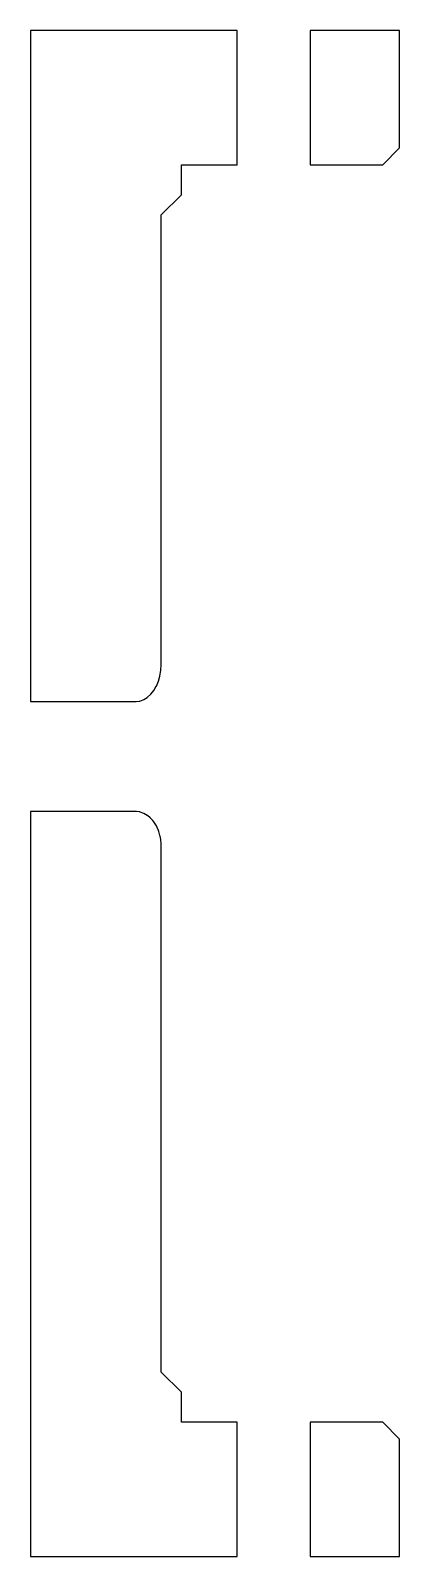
# Model space of a CAD drawing. Header units: metres. Extents: x 0 to 47.5, y 0 to 45.5.
# Drawn here: x 36.5 to 47.5, y 0 to 45.5 of the extents above.
import ezdxf

# ---------------------------------------------------------------- set-up
doc = ezdxf.new("R2010")
doc.units = ezdxf.units.M

msp = doc.modelspace()

# ---------------------------------------------------------------- linework, layer by layer
for p, q in [((42.6591, 45.5), (36.5, 45.5)), ((36.5, 45.5), (36.5, 25.4907)), ((42.6591, 41.5), (42.6591, 45.5)), ((47.5, 45.5), (44.8368, 45.5)), ((44.8368, 45.5), (44.8368, 41.5)), ((47.5, 42), (47.5, 45.5)), ((47, 41.5), (47.5, 42)), ((41, 40.6041), (41, 41.5)), ((41, 41.5), (42.6591, 41.5)), ((44.8368, 41.5), (47, 41.5)), ((40.3959, 40), (41, 40.6041)), ((40.3959, 26.5992), (40.3959, 40)), ((40.3592, 26.2601), (40.3851, 26.4178)), ((40.3851, 26.4178), (40.3867, 26.4276)), ((40.3867, 26.4276), (40.3953, 26.5871)), ((40.3953, 26.5871), (40.3959, 26.5992)), ((40.1762, 25.8233), (40.2508, 25.951)), ((40.2508, 25.951), (40.2527, 25.9542)), ((40.2527, 25.9542), (40.312, 26.0959)), ((40.312, 26.0959), (40.3142, 26.101)), ((40.3142, 26.101), (40.3571, 26.2528)), ((40.3571, 26.2528), (40.3592, 26.2601)), ((36.5, 25.4907), (39.6459, 25.4907)), ((39.6459, 25.4907), (39.7394, 25.5025)), ((39.7394, 25.5025), (39.7632, 25.5055)), ((39.7632, 25.5055), (39.8629, 25.5439)), ((39.8629, 25.5439), (39.8777, 25.5496)), ((39.8777, 25.5496), (39.9788, 25.6169)), ((39.9788, 25.6169), (39.9864, 25.6215)), ((39.9864, 25.6215), (40.0868, 25.7114)), ((39.9864, 25.6215), (39.9864, 25.6215)), ((40.0868, 25.7114), (40.1749, 25.8216)), ((40.1749, 25.8216), (40.1762, 25.8233)), ((39.6459, 22.2146), (36.5, 22.2146)), ((36.5, 22.2146), (36.5, 0)), ((39.659, 22.2129), (39.6459, 22.2146)), ((39.7632, 22.1995), (39.659, 22.2129)), ((39.7724, 22.1958), (39.7632, 22.1995)), ((39.8777, 22.1544), (39.7724, 22.1958)), ((39.8783, 22.154), (39.8777, 22.1544)), ((39.8831, 22.1507), (39.8783, 22.154)), ((39.9762, 22.098), (39.8831, 22.1507)), ((39.9864, 22.0923), (39.9762, 22.098)), ((40.065, 22.0265), (39.9864, 22.0923)), ((40.0868, 22.0083), (40.065, 22.0265)), ((40.1443, 21.9412), (40.0868, 22.0083)), ((40.1762, 21.904), (40.1443, 21.9412)), ((40.2138, 21.8439), (40.1762, 21.904)), ((40.2527, 21.7818), (40.2138, 21.8439)), ((40.2733, 21.7359), (40.2527, 21.7818)), ((40.3142, 21.6448), (40.2733, 21.7359)), ((40.3221, 21.6187), (40.3142, 21.6448)), ((40.3592, 21.4964), (40.3221, 21.6187)), ((40.3597, 21.4934), (40.3592, 21.4964)), ((40.3625, 21.4776), (40.3597, 21.4934)), ((40.3831, 21.3747), (40.3625, 21.4776)), ((40.3867, 21.3571), (40.3831, 21.3747)), ((40.3934, 21.2544), (40.3867, 21.3571)), ((40.3959, 21.2167), (40.3934, 21.2544)), ((40.3959, 5.5), (40.3959, 21.2167)), ((41, 4.89591), (40.3959, 5.5)), ((41, 4), (41, 4.89591)), ((42.6591, 4), (41, 4)), ((42.6591, 0), (42.6591, 4)), ((47, 4), (44.8368, 4)), ((44.8368, 4), (44.8368, 0)), ((47.5, 3.5), (47, 4)), ((47.5, 0), (47.5, 3.5)), ((36.5, 0), (42.6591, 0)), ((44.8368, 0), (47.5, 0))]:
    msp.add_line(p, q)

doc.saveas('drawing.dxf')
